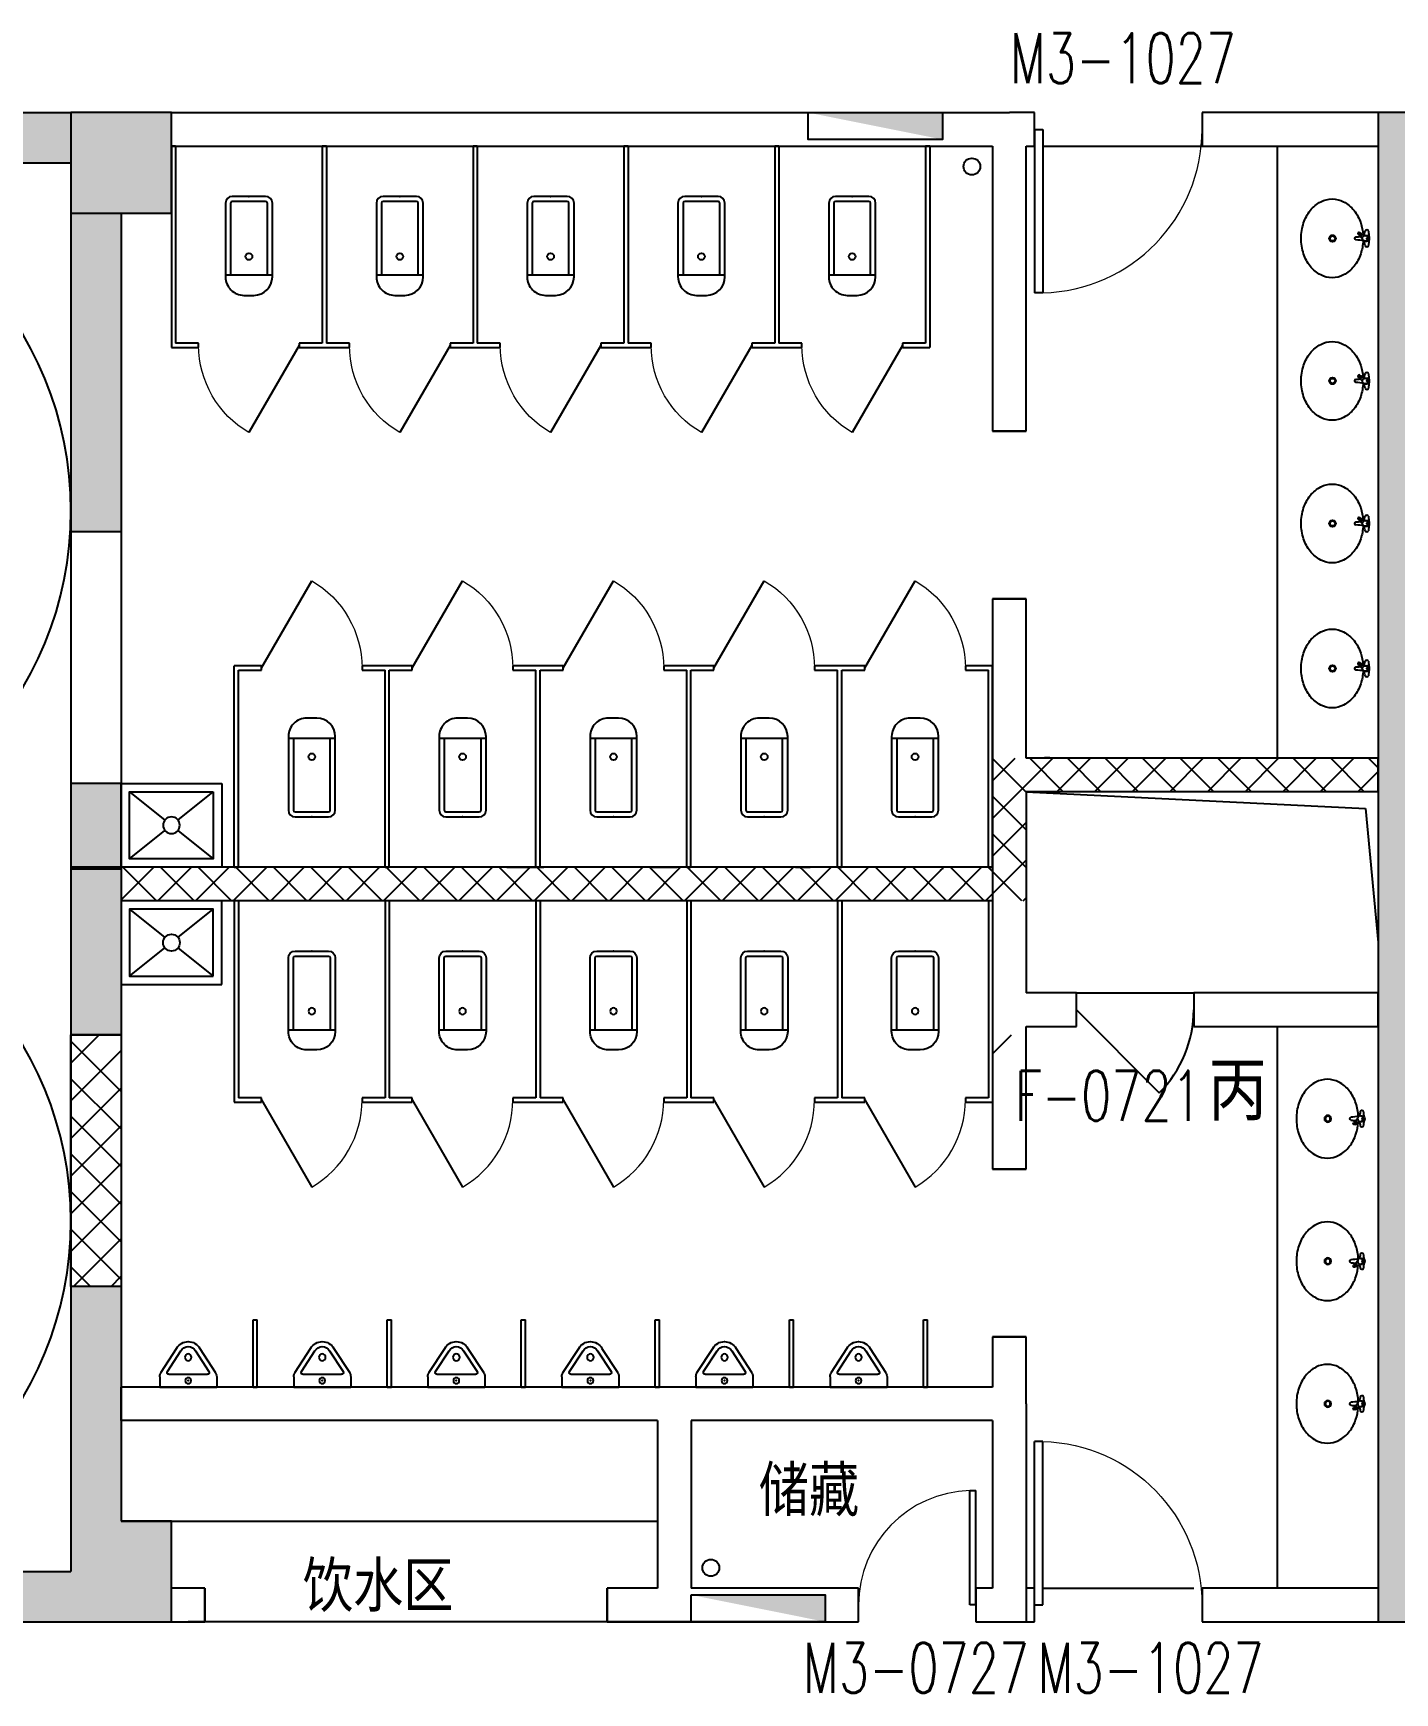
# Model space of a CAD drawing. Extents: x 992195 to 1067992, y 313528 to 416301.
# Drawn here: x 1009631 to 1017756, y 394641 to 404538 of the extents above; entities that cross this region are included whole.
import ezdxf

# ---------------------------------------------------------------- set-up
doc = ezdxf.new("R2010")
doc.units = 0
doc.header["$LTSCALE"] = 1000
doc.header["$MEASUREMENT"] = 0
doc.linetypes.add('DASH', pattern=[0.35, 0.25, -0.1])
for name, color, linetype in [('body', 30, 'Continuous'), ('name', 1, 'Continuous'), ('消防', 222, 'Continuous')]:
    doc.layers.add(name, color=color, linetype=linetype)
doc.layers.get('0').freeze()
doc.styles.add('_TCH_WINDOW', font='txt.shx', dxfattribs={"height": 3.5, "bigfont": 'hztxt.shx'})

# ---------------------------------------------------------------- blocks, each defined once
blk = doc.blocks.new('cde')
at = {"layer": '消防'}
blk.add_hatch(color=256, dxfattribs=at).paths.add_polyline_path([(-873426.7166632321, -271674.3896962288), (-874226.7166632321, -271674.3896962288), (-873426.7166632321, -271834.3896962288)])
blk.add_lwpolyline([(-874226.7166632321, -271674.3896962288), (-873426.7166632321, -271674.3896962288), (-873426.7166632321, -271834.3896962288), (-874226.7166632321, -271834.3896962288)], close=True, dxfattribs=at)
blk = doc.blocks.new('$lvtry$00000221')
for p, q in [((-170, 0, 1.00000000000001e-08), (170, -3.637978807091713e-12, 1.00000000000001e-08)), ((-170, -61.14835470659455, 1.00000000000001e-08), (-170, 0, 1.00000000000001e-08)), ((-161.8924622367413, -88.44343865486735, 1.00000000000001e-08), (-69.28203202271834, -230.5818163137155, 1.00000000000001e-08)), ((-124.1736286101077, -91.45901678963855, 1.00000000000001e-08), (-43.30126991269935, -215.5818163076256, 1.00000000000001e-08)), ((-115.7951361627565, -76, 1.00000000000001e-08), (115.7951365941481, -76, 1.00000000000001e-08)), ((43.301270463322, -215.5818162915166, 1.00000000000001e-08), (124.1736290448607, -91.45901678449081, 1.00000000000001e-08)), ((69.28203258278518, -230.5818162812357, 1.00000000000001e-08), (161.8924622535633, -88.44343926462534, 1.00000000000001e-08)), ((170, -61.14835534217491, 1.00000000000001e-08), (170, -3.637978807091713e-12, 1.00000000000001e-08))]:
    blk.add_line(p, q)
for centre, radius in [((0, -38, 1.00000000000001e-08), 17.66628609890358), ((2.156957634724677e-07, -176.9798452330579, 1e-08), 20)]:
    blk.add_circle(centre, radius)
for centre, radius, start, end in [((-120, -61.14835470659455, 1.00000000000001e-08), 50, 180, 213.0863027744521), ((-115.7951361627565, -86, 1.00000000000001e-08), 10, 90, 213.0863027744521), ((115.7951365941481, -86, 1.00000000000001e-08), 10, 326.9136972608397, 90), ((120, -61.14835534217491, 1.00000000000001e-08), 50, 326.9136972608397, 0), ((2.706583472900093e-07, -190.5818162974756, 1.00000000000001e-08), 80.00000000000118, 210.0000000135458, 330.0000000132417), ((2.706583472900093e-07, -190.5818163002696, 1.00000000000001e-08), 49.99999999860439, 210.0000000102977, 330.00000001059)]:
    blk.add_arc(centre, radius, start, end)
blk.add_point((0, -38, 1.00000000000001e-08))
blk = doc.blocks.new('$lvtry$00000201')
for p, q in [((-139.7834388052433, -40.0000000100008, 1e-08), (-139.7834388052433, -479.6564289897615, 1e-08)), ((-109.7834388052506, -40.0000000100008, 1e-08), (-109.7834388052433, -469.6564289897615, 1e-08)), ((99.78343880524335, -1.000080374069512e-08, 1e-08), (-99.78343880524335, -1.000080374069512e-08, 1e-08)), ((99.78343880524335, -30.0000000100008, 1e-08), (-99.78343880524335, -30.0000000100008, 1e-08)), ((109.7834388052361, -469.6564289897615, 1e-08), (109.7834388052361, -40.0000000100008, 1e-08)), ((139.7834388052361, -479.6564289897615, 1e-08), (139.7834388052433, -40.0000000100008, 1e-08)), ((139.7834388052361, -469.6564289897615, 1e-08), (-139.7834388052433, -469.6564289897615, 1e-08)), ((-29.78343880524335, -589.6564289897615, 1e-08), (29.78343880523607, -589.6564289897615, 1e-08))]:
    blk.add_line(p, q)
blk.add_circle((0, -358.6146012114659, 1e-08), 20)
for centre, radius, start, end in [((-99.78343880524335, -40.0000000100008, 1e-08), 40, 90, 180), ((-99.78343880525063, -40.0000000100008, 1e-08), 10, 90, 180), ((99.78343880523607, -40.0000000100008, 1e-08), 40, 0, 90), ((99.78343880523607, -40.0000000100008, 1e-08), 10, 0, 90), ((-29.78343880524335, -479.6564289897615, 1e-08), 110, 180, 270), ((29.78343880523607, -479.6564289897615, 1e-08), 110, 270, 0)]:
    blk.add_arc(centre, radius, start, end)
blk.add_point((0, 0))
blk = doc.blocks.new('$TCHSYS$APDOOR2D')
blk.add_line((0.5, 0), (9.094947017729283e-16, 0.8660254037844392))
at = {"lineweight": 13}
blk.add_arc((0.5, 0), 1, 120, 180, dxfattribs=at)
blk = doc.blocks.new('$DorLib2D$00000001')
for p, q in [((0.45, 0.9750000000000001), (0.5000000000000002, 0.9750000000000001)), ((0.45, 0), (0.45, 0.9750000000000001)), ((0.5, 0), (0.5, 0.9750000000000001)), ((0.5, 0), (0.45, 0))]:
    blk.add_line(p, q)
at = {"lineweight": 13}
blk.add_arc((0.475, 0), 0.975, 91.4692835813538, 180, dxfattribs=at)
blk = doc.blocks.new('$lvtry$00000194')
for p, q in [((-16.69233925083245, -26.52828659578518, 1e-08), (-16.69233925083245, -16.69233926081506, 1e-08)), ((16.69233925080334, -26.52828659578518, 1e-08), (16.69233925080334, -16.69233926081506, 1e-08))]:
    blk.add_line(p, q)
at = {"elevation": 1e-08}
blk.add_lwpolyline([(13.72152649859345, -39.03689486999792, -0.06737355819839203), (92.26126355512679, -53.38288950382048, -0.08815154047699353), (166.1700935788249, -92.90564140197239, -0.1052687078231532), (218.0973696844812, -155.2963535393974, -0.1216849278553274), (235, -223.7203959214821, -0.121684927855334), (218.0973696844885, -292.1444383035814, -0.1052687078231275), (166.1700935788467, -354.5351504409991, -0.08815154047698223), (92.26126355514862, -394.057902339162, -0.07896630954085203), (7.275957614183426e-12, -408.7203959214967, -0.07896630954085819), (-92.26126355513406, -394.0579023391729, -0.08815154047700312), (-166.1700935788322, -354.535150441021, -0.1052687078231533), (-218.0973696844885, -292.144438303596, -0.1216849278553274), (-235, -223.7203959215112, -0.1216849278553497), (-218.0973696844958, -155.2963535394192, -0.1052687078231637), (-166.170093578854, -92.90564140199422, -0.08815154047699322), (-92.26126355514862, -53.38288950383139, -0.05993496726570368), (-22.52397154361825, -39.57398654198914, -0.05993496726570368)], format="xyb", dxfattribs=at)
for centre, radius in [((-1.455191522836685e-11, -26.52828659578518, 1e-08), 16.69233925081608), ((-7.275957614183426e-12, -221.4316481974711, 1e-08), 20), ((-7.275957614183426e-12, -221.4316481974711, 1e-08), 15)]:
    blk.add_circle(centre, radius)
for centre, radius, start, end in [((-40.18135723996966, -17.32147236583114, 1e-08), 10.06450358181337, 106.6095606707905, 258.1648168314234), ((-64.2878101370734, 250.1618107285321, 1e-08), 258.7112282179222, 274.7069152505645, 282.3731635936319), ((-74.62124779871374, -196.6875086797954, 1e-08), 172.5795059260873, 71.36004855192897, 79.18732016849276), ((-28.90521497542795, -63.30408876373258, 1e-08), 6.774339234079719, 155.3439801166094, 308.3224154564381), ((-170.98009125526, 35.25583087861014, 1e-08), 166.2489730946692, 324.8410728659358, 338.1337180303948), ((-170.98009125526, 35.25583087861014, 1e-08), 169.652629299969, 324.8410728659358, 331.3523341770557), ((-28.90521497542795, -63.30408876373258, 1e-08), 3.370683028779979, 155.3439801166094, 308.3224154564381), ((100.4320496943401, -178.0699382033345, 1e-08), 169.6526292999691, 132.31406139628, 138.8253227074418), ((100.4320496943401, -178.0699382033345, 1e-08), 166.2489730946693, 125.5326775435753, 138.8253227074418), ((-12.26054571814893, -42.12725045696425, 1e-08), 10.59940537502004, 201.8923753688994, 261.7740202046142), ((-1.455191522836685e-11, -16.69233926081506, 1e-08), 16.69233925081608, 0, 180), ((-381.0866100194544, -98.94153783039656, 1e-08), 372.2172360846195, 2.398242787226626, 6.762688832811939), ((-1.455191522836685e-11, -79.69124362275761, 1e-08), 9.902517937004529, 201.7836930227817, 338.2163069772183), ((64.28781013704429, 250.1618107285321, 1e-08), 258.7112282179222, 257.626836406368, 265.2930847494355), ((381.0866100194253, -98.94153783036745, 1e-08), 372.2172360846195, 170.1008309111423, 177.6017572127734), ((74.62124779877195, -196.6875086797954, 1e-08), 172.5795059260873, 100.8126798315072, 110.4190736218762), ((40.18135723994055, -17.32147236583114, 1e-08), 10.06450358181337, 281.8351831685765, 73.39043932920947)]:
    blk.add_arc(centre, radius, start, end)
blk.add_point((-1.455191522836685e-11, -16.69233926081506, 1e-08))
blk = doc.blocks.new('$DorLib2D$00000114')
at = {"color": 0}
blk.add_line((0.4999999999999964, 3.552713678800501e-15), (-0.2071067811864751, 0.7071067811864857), dxfattribs=at)
blk.add_arc((0.5000000000013856, -1.154631945610163e-12), 1.000000000001696, 135, 180, dxfattribs=at)
blk = doc.blocks.new('$lvtry$00000012')
for p, q in [((-250, -50, 1e-08), (-39.04344047215272, -218.7652476222793, 1e-08)), ((39.04344047215272, -218.7652476222793, 1e-08), (250, -50, 1e-08)), ((-250, -450, 1e-08), (-39.04344047215272, -281.2347523777207, 1e-08)), ((39.04344047215272, -281.2347523777244, 1e-08), (250, -450, 1e-08))]:
    blk.add_line(p, q)
at = {"elevation": 1e-08}
for points in [[(300, -500), (300, 0), (-300, 0), (-300, -500)], [(250, -450), (250, -50), (-250, -50), (-250, -450)]]:
    blk.add_lwpolyline(points, close=True, dxfattribs=at)
blk.add_circle((0, -250, 1e-08), 50)

msp = doc.modelspace()

# ---------------------------------------------------------------- hatches: boundary and pattern name
at = {"layer": 'body'}
for points in [[(1002056.151256795, 404064.5067241424), (1002056.151256795, 403764.5067241424), (1009856.151256795, 403764.5067241438), (1009856.151256795, 404064.5067241438)], [(1009856.151256786, 403464.5067241997), (1010456.151256786, 403464.5067241997), (1010456.151256786, 404064.5067241997), (1009856.151256786, 404064.5067241997)], [(1017656.151256763, 404064.5067241426), (1017656.151256763, 403464.5067241426), (1018256.151256763, 403464.5067241424), (1018256.151256763, 404064.5067241424)], [(1010156.151256804, 403464.4989116467), (1009856.151256804, 403464.4989116474), (1009856.151256795, 401564.4989117057), (1010156.151256795, 401564.498911705)], [(1017856.151256763, 403464.5067241425), (1017656.151256763, 403464.5067241426), (1017656.15125676, 395664.5067241451), (1017856.15125676, 395664.506724145)], [(1009856.151256798, 400064.4989117054), (1009856.151256797, 399551.9177170339), (1010156.151256797, 399551.9177170335), (1010156.151256798, 400064.498911705)], [(1009856.151256761, 399564.5067241142), (1009856.151256791, 398564.4989117054), (1010156.151256791, 398564.498911705), (1010156.151256787, 399564.5067241142)], [(1009856.151256786, 395664.5067241997), (1010156.151256786, 395664.5067241997), (1010156.151256791, 397064.498911705), (1009856.151256791, 397064.4989117055)], [(1009856.151256786, 395064.5067241997), (1010456.151256786, 395064.5067241997), (1010456.151256786, 395664.5067241997), (1009856.151256786, 395664.5067241997)], [(1017656.151256765, 395664.506724145), (1017656.151256764, 395064.506724145), (1018256.151256764, 395064.5067241448), (1018256.151256765, 395664.5067241448)], [(1002056.151256795, 395364.5067241417), (1002056.151256795, 395064.5067241417), (1009856.151256795, 395064.5067241429), (1009856.151256795, 395364.5067241429)]]:
    msp.add_hatch(color=256, dxfattribs=at).paths.add_polyline_path(points)

# ---------------------------------------------------------------- linework, layer by layer
for p, q in [((1002056.151256795, 404064.5067241424), (1009856.151256795, 404064.5067241438)), ((1010456.151256786, 404064.5067241997), (1009856.151256786, 404064.5067241997)), ((1009856.151256786, 404064.5067241997), (1009856.151256786, 403464.5067241997)), ((1010456.151256816, 404064.5067241477), (1015456.151256719, 404064.5067241447)), ((1010456.151256786, 403464.5067241997), (1010456.151256786, 404064.5067241997)), ((1015606.15125679, 404064.5067241417), (1015456.151256719, 404064.5067241447)), ((1015606.15125679, 403864.506724129), (1015606.15125679, 404064.5067241417)), ((1017656.151256769, 404064.5067241454), (1016606.151256714, 404064.5067241417)), ((1016606.151256714, 404064.5067241417), (1016606.151256714, 403864.5067241291)), ((1017656.151256763, 404064.5067241426), (1017656.151256763, 403464.5067241426)), ((1018256.151256763, 404064.5067241424), (1017656.151256763, 404064.5067241426)), ((1010456.151256816, 403864.5067241345), (1015356.151256719, 403864.5067241447)), ((1010456.151256786, 403864.5067241656), (1010456.15125678, 402664.0067241359)), ((1010481.151256786, 403864.5067241656), (1010456.151256786, 403864.5067241656)), ((1010481.151256786, 403864.5067241656), (1010481.15125678, 402689.0067241359)), ((1011356.151256778, 403864.5067241652), (1011356.15125678, 402689.0067241368)), ((1011381.151256778, 403864.5067241652), (1011356.151256778, 403864.5067241652)), ((1011381.151256778, 403864.5067241652), (1011381.15125678, 402689.0067242047)), ((1012256.151256769, 403864.5067241658), (1012256.15125678, 402689.0067242056)), ((1012281.151256769, 403864.5067241658), (1012256.151256769, 403864.5067241658)), ((1012281.151256769, 403864.5067241658), (1012281.15125678, 402689.0067241378)), ((1013156.151256761, 403864.5067241493), (1013156.15125678, 402689.0067241387)), ((1013181.151256761, 403864.5067241493), (1013156.151256761, 403864.5067241493)), ((1013181.151256761, 403864.5067241493), (1013181.15125678, 402689.0067242065)), ((1014056.151256752, 403864.5067241493), (1014056.15125678, 402689.0067242074)), ((1014081.151256752, 403864.5067241493), (1014056.151256752, 403864.5067241493)), ((1014081.151256752, 403864.5067241493), (1014081.151256728, 402689.0067241397)), ((1014956.151256744, 403864.5067241493), (1014956.151256728, 402689.0067241406)), ((1014981.151256744, 403864.5067241493), (1014956.151256744, 403864.5067241493)), ((1014981.151256744, 403864.5067241493), (1014981.151256728, 402664.0067242084)), ((1015356.151256719, 403864.5067241447), (1015356.151256733, 402164.5067241637)), ((1015556.151256736, 402164.5067241651), (1015556.151256718, 403864.5067241446)), ((1015556.151256718, 403864.5067241446), (1015606.15125679, 403864.506724129)), ((1015656.151256746, 403864.5067241447), (1016781.151256746, 403864.5067241447)), ((1016606.151256714, 403864.5067241291), (1017656.151256769, 403864.5067241369)), ((1002056.151256795, 403764.5067241424), (1009856.151256795, 403764.5067241438)), ((1003856.151256803, 403764.5067241396), (1009856.151256795, 403764.5067241382)), ((1003856.151256795, 403764.5067242011), (1009856.151256786, 403764.5067241997)), ((1009856.151256795, 403764.5067241382), (1009856.151256777, 395364.5067241386)), ((1009856.151256786, 403764.5067241997), (1009856.151256768, 395364.5067242002)), ((1009856.151256786, 403464.5067241997), (1010456.151256786, 403464.5067241997)), ((1009856.151256804, 403464.4989116474), (1009856.151256795, 401564.4989117057)), ((1010156.151256804, 403464.4989116467), (1010156.151256795, 401564.498911705)), ((1017656.151256761, 403464.5067241535), (1017656.15125676, 395664.5067241451)), ((1010456.15125678, 402664.0067241359), (1010618.651256714, 402664.0067241467)), ((1010618.651256714, 402689.0067241505), (1010481.15125678, 402689.0067241359)), ((1010618.651256714, 402664.0067241467), (1010618.651256714, 402689.0067241505)), ((1011356.15125678, 402689.0067241368), (1011218.651257324, 402689.0067241511)), ((1011218.651257324, 402689.0067241511), (1011218.651257324, 402664.0067241669)), ((1011218.651257324, 402664.0067241669), (1011368.651256786, 402664.0067241666)), ((1011368.651256778, 402664.0067241652), (1011518.651256714, 402664.0067241371)), ((1011518.651256714, 402689.0067242212), (1011381.15125678, 402689.0067242047)), ((1011518.651256714, 402664.0067241371), (1011518.651256714, 402689.0067242212)), ((1012256.15125678, 402689.0067242056), (1012118.651256714, 402689.0067242218)), ((1012118.651256714, 402689.0067242218), (1012118.651256714, 402664.0067241376)), ((1012118.651256714, 402664.0067241376), (1012268.651256778, 402664.0067241661)), ((1012268.651256769, 402664.0067241658), (1012418.651257324, 402664.006724138)), ((1012418.651257324, 402689.006724085), (1012281.15125678, 402689.0067241378)), ((1012418.651257324, 402664.006724138), (1012418.651257324, 402689.006724085)), ((1013156.15125678, 402689.0067241387), (1013018.651256714, 402689.0067240856)), ((1013018.651256714, 402689.0067240856), (1013018.651256714, 402664.0067241386)), ((1013018.651256714, 402664.0067241386), (1013168.651256769, 402664.0067241667)), ((1013168.651256761, 402664.0067241658), (1013318.651256714, 402664.0067241389)), ((1013318.651256714, 402689.0067242231), (1013181.15125678, 402689.0067242065)), ((1013318.651256714, 402664.0067241389), (1013318.651256714, 402689.0067242231)), ((1014056.15125678, 402689.0067242074), (1013918.651256714, 402689.0067242237)), ((1013918.651256714, 402689.0067242237), (1013918.651256714, 402664.0067241395)), ((1013918.651256714, 402664.0067241395), (1014068.651256761, 402664.0067241667)), ((1014068.651256752, 402664.0067241658), (1014218.651256714, 402664.0067241499)), ((1014218.651256714, 402689.0067241543), (1014081.151256728, 402689.0067241397)), ((1014218.651256714, 402664.0067241499), (1014218.651256714, 402689.0067241543)), ((1014956.151256728, 402689.0067241406), (1014818.651256714, 402689.0067241549)), ((1014818.651256714, 402689.0067241549), (1014818.651256714, 402664.006724178)), ((1014818.651256714, 402664.006724178), (1014981.151256728, 402664.0067242084)), ((1015356.151256733, 402164.5067241637), (1015556.151256736, 402164.5067241651)), ((1009856.151256819, 401564.4989117053), (1009856.151256805, 397064.4989117053)), ((1009856.15125681, 401564.4989117669), (1009856.151256796, 397064.4989117669)), ((1010156.151256795, 401564.498911705), (1009856.151256795, 401564.4989117057)), ((1010156.151256805, 401564.498911705), (1010156.151256791, 397064.498911705)), ((1015556.151256743, 401164.5067240888), (1015356.15125674, 401164.5067240874)), ((1015356.15125674, 401164.5067240874), (1015356.151256746, 400114.5067241275)), ((1015556.151256743, 400214.5067241334), (1015556.151256743, 401164.5067240888)), ((1010831.151256786, 399564.5067241234), (1010831.15125678, 400765.0067240685)), ((1010993.651256714, 400765.0067240702), (1010831.15125678, 400765.0067240685)), ((1010993.651256714, 400740.0067240811), (1010993.651256714, 400765.0067240702)), ((1011743.651256778, 400765.006724107), (1011593.651256714, 400765.0067240956)), ((1011593.651256714, 400765.0067240956), (1011593.651256714, 400740.0067240818)), ((1011893.651256714, 400765.0067241373), (1011743.651256769, 400765.006724107)), ((1011893.651256714, 400740.0067241567), (1011893.651256714, 400765.0067241373)), ((1012643.651256769, 400765.0067241079), (1012493.651256714, 400765.006724138)), ((1012493.651256714, 400765.006724138), (1012493.651256714, 400740.0067241573)), ((1012793.651257324, 400765.0067240705), (1012643.651256761, 400765.006724107)), ((1012793.651257324, 400740.0067241528), (1012793.651257324, 400765.0067240705)), ((1013543.651256761, 400765.0067241079), (1013393.651256714, 400765.0067240712)), ((1013393.651256714, 400765.0067240712), (1013393.651256714, 400740.0067241535)), ((1013693.651256714, 400765.0067240714), (1013543.651256753, 400765.006724107)), ((1013693.651256714, 400740.0067241537), (1013693.651256714, 400765.0067240714)), ((1014443.651256753, 400765.0067241079), (1014293.651256714, 400765.0067240721)), ((1014293.651256714, 400765.0067240721), (1014293.651256714, 400740.0067241544)), ((1014593.651256714, 400765.0067241312), (1014443.651256744, 400765.006724107)), ((1014593.651256714, 400740.0067241569), (1014593.651256714, 400765.0067241312)), ((1015356.15125678, 400765.0067240731), (1015193.651256714, 400765.006724109)), ((1015193.651256714, 400765.006724109), (1015193.651256714, 400740.0067241575)), ((1015356.151256744, 399564.5067241079), (1015356.15125678, 400765.0067240731)), ((1010856.151256786, 399564.5067241234), (1010856.15125678, 400740.0067240685)), ((1010856.15125678, 400740.0067240685), (1010993.651256714, 400740.0067240811)), ((1011593.651256714, 400740.0067240818), (1011731.15125678, 400740.0067240694)), ((1011731.151256778, 399564.5067241243), (1011731.15125678, 400740.0067240694)), ((1011756.151256778, 399564.5067241243), (1011756.15125678, 400740.0067241373)), ((1011756.15125678, 400740.0067241373), (1011893.651256714, 400740.0067241567)), ((1012493.651256714, 400740.0067241573), (1012631.15125678, 400740.0067241381)), ((1012631.151256769, 399564.5067241243), (1012631.15125678, 400740.0067241381)), ((1012656.151256769, 399564.5067241243), (1012656.15125678, 400740.0067241382)), ((1012656.15125678, 400740.0067241382), (1012793.651257324, 400740.0067241528)), ((1013393.651256714, 400740.0067241535), (1013531.15125678, 400740.0067241391)), ((1013531.151256761, 399564.5067241243), (1013531.15125678, 400740.0067241391)), ((1013556.151256761, 399564.5067241243), (1013556.151256728, 400740.0067241391)), ((1013556.151256728, 400740.0067241391), (1013693.651256714, 400740.0067241537)), ((1014293.651256714, 400740.0067241544), (1014431.151256728, 400740.00672414)), ((1014431.151256753, 399564.5067241243), (1014431.151256728, 400740.00672414)), ((1014456.151256753, 399564.5067241243), (1014456.151256728, 400740.00672414)), ((1014456.151256728, 400740.00672414), (1014593.651256714, 400740.0067241569)), ((1015193.651256714, 400740.0067241575), (1015331.151256728, 400740.0067241409)), ((1015331.151256744, 399564.5067241079), (1015331.151256728, 400740.0067241409)), ((1015356.151256746, 400079.4920632306), (1015491.165917627, 400214.5067241119)), ((1015356.151256745, 399854.9856602029), (1015715.672320655, 400214.5067241136)), ((1015556.151256746, 400011.9548751389), (1015356.151256746, 400211.9548751392)), ((1017656.151256718, 400214.5067241275), (1015556.151256743, 400214.5067241334)), ((1015778.105810785, 400014.5067241277), (1015578.1058108, 400214.5067241126)), ((1015740.178723696, 400014.5067241277), (1015940.178723684, 400214.5067241151)), ((1016002.612213811, 400014.5067241276), (1015802.612213825, 400214.5067241141)), ((1015964.685126723, 400014.5067241276), (1016164.685126712, 400214.5067241166)), ((1016227.118616838, 400014.5067241276), (1016027.11861685, 400214.5067241157)), ((1016189.19152975, 400014.5067241276), (1016389.19152974, 400214.5067241183)), ((1016451.625019865, 400014.5067241276), (1016251.625019875, 400214.5067241173)), ((1016413.697932776, 400014.5067241276), (1016613.697932769, 400214.5067241199)), ((1016676.131422892, 400014.5067241275), (1016476.1314229, 400214.5067241188)), ((1016638.204335803, 400014.5067241276), (1016838.204335797, 400214.5067241216)), ((1016900.637825918, 400014.5067241275), (1016700.637825925, 400214.5067241205)), ((1016862.71073883, 400014.5067241275), (1017062.710738825, 400214.5067241231)), ((1017125.144228945, 400014.5067241275), (1016925.14422895, 400214.5067241221)), ((1017087.217141856, 400014.5067241275), (1017287.217141854, 400214.5067241248)), ((1017349.650631972, 400014.5067241276), (1017149.650631976, 400214.5067241238)), ((1017311.723544883, 400014.5067241273), (1017511.723544882, 400214.5067241263)), ((1017574.157034999, 400014.5067241275), (1017374.157035001, 400214.5067241254)), ((1017656.151256731, 400157.0189054215), (1017598.663438026, 400214.5067241269)), ((1017656.151256718, 400014.5067241275), (1017656.151256718, 400214.5067241275)), ((1009856.151256798, 400064.4989117054), (1009856.151256797, 399551.9177170339)), ((1010156.151256798, 400064.498911705), (1009856.151256798, 400064.4989117054)), ((1010156.151256798, 400064.498911705), (1010156.151256797, 399551.9177170335)), ((1015356.151256746, 400114.5067241281), (1015356.151256727, 399564.5067241133)), ((1017536.22994791, 400014.5067241275), (1017656.151256736, 400134.4280329541)), ((1015556.151256746, 399787.4484721124), (1015356.151256745, 399987.4484721135)), ((1015556.151256746, 400014.5067241278), (1017582.323524681, 399913.6404127741)), ((1015556.151256726, 400014.5067241308), (1015556.151256746, 399464.5067241223)), ((1017656.151256718, 400014.5067241275), (1015556.151256726, 400014.5067241308)), ((1017582.323524681, 399913.6404127741), (1017656.151256764, 399114.5067241249)), ((1015356.151256744, 399630.4792571751), (1015556.151256746, 399830.4792571778)), ((1015556.151256746, 399562.9420690859), (1015356.151256744, 399762.9420690879)), ((1009856.151256761, 399564.5067241142), (1009856.151256791, 398564.4989117054)), ((1010156.151256787, 399564.5067241142), (1009856.151256761, 399564.5067241142)), ((1010156.151256791, 399369.6201238106), (1010351.037857089, 399564.5067241084)), ((1010156.151256787, 399564.5067241142), (1010156.151256791, 398564.498911705)), ((1015356.151256727, 399564.5067241133), (1010156.151256787, 399564.5067241142)), ((1010366.432929068, 399364.5067241227), (1010166.432929083, 399564.5067241078)), ((1010375.54426013, 399364.5067241227), (1010575.544260116, 399564.5067241089)), ((1010590.939332095, 399364.5067241222), (1010390.939332109, 399564.5067241085)), ((1010600.050663156, 399364.5067241222), (1010800.050663144, 399564.5067241096)), ((1010815.445735122, 399364.5067241216), (1010615.445735135, 399564.5067241091)), ((1010824.557066182, 399364.5067241216), (1011024.557066171, 399564.5067241102)), ((1010831.151256786, 399564.5067241234), (1010856.151256786, 399564.5067241234)), ((1011039.95213815, 399364.5067241213), (1010839.952138161, 399564.5067241098)), ((1011049.063469209, 399364.5067241212), (1011249.063469198, 399564.5067241109)), ((1011264.458541177, 399364.5067241207), (1011064.458541187, 399564.5067241103)), ((1011273.569872235, 399364.5067241207), (1011473.569872226, 399564.5067241115)), ((1011488.964944204, 399364.5067241201), (1011288.964944213, 399564.5067241109)), ((1011498.076275261, 399364.5067241201), (1011698.076275253, 399564.5067241121)), ((1011713.471347231, 399364.5067241195), (1011513.471347239, 399564.5067241115)), ((1011722.582678287, 399364.5067241195), (1011922.58267828, 399564.5067241127)), ((1011731.151256778, 399564.5067241243), (1011756.151256778, 399564.5067241243)), ((1011937.977750259, 399364.5067241192), (1011737.977750265, 399564.5067241122)), ((1011947.089081314, 399364.5067241191), (1012147.089081308, 399564.5067241134)), ((1012162.484153286, 399364.5067241187), (1011962.484153291, 399564.506724113)), ((1012171.59548434, 399364.5067241186), (1012371.595484335, 399564.5067241141)), ((1012386.990556313, 399364.5067241181), (1012186.990556318, 399564.5067241135)), ((1012396.101887366, 399364.5067241181), (1012596.101887362, 399564.5067241146)), ((1012611.49695934, 399364.5067241176), (1012411.496959344, 399564.5067241141)), ((1012620.608290392, 399364.5067241176), (1012820.60829039, 399564.5067241152)), ((1012631.151256769, 399564.5067241243), (1012656.151256769, 399564.5067241243)), ((1012836.003362367, 399364.506724117), (1012636.00336237, 399564.5067241148)), ((1012845.114693418, 399364.506724117), (1013045.114693417, 399564.5067241159)), ((1013060.509765395, 399364.5067241165), (1012860.509765396, 399564.5067241153)), ((1013069.621096445, 399364.5067241165), (1013269.621096445, 399564.5067241164)), ((1013285.016168422, 399364.5067241162), (1013085.016168422, 399564.5067241162)), ((1013294.127499471, 399364.506724116), (1013494.127499472, 399564.5067241171)), ((1013509.522571449, 399364.5067241156), (1013309.522571448, 399564.5067241167)), ((1013518.633902497, 399364.5067241156), (1013718.633902499, 399564.5067241178)), ((1013531.151256761, 399564.5067241243), (1013556.151256761, 399564.5067241243)), ((1013734.028974477, 399364.506724115), (1013534.028974474, 399564.5067241172)), ((1013743.140305523, 399364.5067241151), (1013943.140305527, 399564.5067241185)), ((1013958.535377504, 399364.5067241144), (1013758.5353775, 399564.5067241179)), ((1013967.646708549, 399364.5067241145), (1014167.646708554, 399564.5067241191)), ((1014183.041780531, 399364.5067241141), (1013983.041780526, 399564.5067241186)), ((1014192.153111576, 399364.5067241139), (1014392.153111581, 399564.5067241195)), ((1014407.548183558, 399364.5067241135), (1014207.548183552, 399564.5067241192)), ((1014416.659514602, 399364.5067241135), (1014616.659514609, 399564.5067241202)), ((1014431.151256753, 399564.5067241243), (1014456.151256753, 399564.5067241243)), ((1014632.054586585, 399364.506724113), (1014432.054586579, 399564.5067241199)), ((1014641.165917628, 399364.506724113), (1014841.165917636, 399564.5067241209)), ((1014856.560989613, 399364.5067241124), (1014656.560989605, 399564.5067241205)), ((1014865.672320654, 399364.5067241126), (1015065.672320663, 399564.5067241215)), ((1015081.06739264, 399364.506724112), (1014881.067392631, 399564.506724121)), ((1015090.17872368, 399364.506724112), (1015290.178723691, 399564.5067241221)), ((1015305.573795667, 399364.5067241115), (1015105.573795657, 399564.5067241217)), ((1015314.685126707, 399364.5067241114), (1015556.151256746, 399605.9728541509)), ((1015530.080198694, 399364.5067241109), (1015330.080198683, 399564.5067241223)), ((1015331.151256744, 399564.5067241079), (1015356.151256744, 399564.5067241079)), ((1015356.151256746, 399564.5067241224), (1015356.151256748, 399364.4760955933)), ((1010156.151256797, 399551.9177170335), (1009856.151256797, 399551.9177170339)), ((1015556.151256746, 399464.5067241223), (1015556.151256759, 398814.5067241233)), ((1015356.151256759, 399364.5067241231), (1010156.151256787, 399364.506724124)), ((1010831.151256786, 399364.4760955924), (1010831.151256831, 398163.9760955523)), ((1010856.151256786, 399364.4760955924), (1010831.151256786, 399364.4760955924)), ((1010856.151256786, 399364.4760955924), (1010856.15125678, 398188.9760956201)), ((1011731.151256778, 399364.4760955914), (1011731.15125678, 398188.9760956192)), ((1011756.151256778, 399364.4760955914), (1011731.151256778, 399364.4760955914)), ((1011756.151256778, 399364.4760955914), (1011756.15125678, 398188.9760955513)), ((1012631.151256769, 399364.4760955914), (1012631.15125678, 398188.9760955505)), ((1012656.151256769, 399364.4760955914), (1012631.151256769, 399364.4760955914)), ((1012656.151256769, 399364.4760955914), (1012656.151256728, 398188.9760956182)), ((1013531.151256761, 399364.4760955914), (1013531.15125678, 398188.9760956173)), ((1013556.151256761, 399364.4760955914), (1013531.151256761, 399364.4760955914)), ((1013556.151256761, 399364.4760955914), (1013556.15125678, 398188.9760956173)), ((1014431.151256753, 399364.4760955914), (1014431.151256728, 398188.9760956164)), ((1014456.151256753, 399364.4760955914), (1014431.151256753, 399364.4760955914)), ((1014456.151256753, 399364.4760955914), (1014456.151256728, 398188.9760956164)), ((1015331.151256744, 399364.4760956079), (1015331.15125678, 398188.9760956155)), ((1015356.151256744, 399364.4760956079), (1015331.151256744, 399364.4760956079)), ((1015356.151256759, 399364.5067241231), (1015356.151256746, 398714.5067241255)), ((1015356.151256744, 399364.4760956079), (1015356.151256728, 398163.9760956154)), ((1015539.191529733, 399364.5067241109), (1015556.151256746, 399381.4664511242)), ((1015856.151256754, 398814.5067241175), (1015556.151256759, 398814.5067241233)), ((1015856.151256697, 398814.5067211248), (1016556.151256697, 398814.5067211245)), ((1015856.151256753, 398614.5067241256), (1015856.151256754, 398814.5067241175)), ((1017656.151256718, 398814.5067241249), (1016556.151256754, 398814.506724118)), ((1016556.151256754, 398814.506724118), (1016556.151256753, 398614.506724127)), ((1017656.151256718, 398614.5067241249), (1017656.151256718, 398814.5067241249)), ((1015356.151256746, 398714.5067241255), (1015356.151256747, 397764.5067241669)), ((1015556.151256754, 398614.5067241208), (1015856.151256753, 398614.5067241256)), ((1015556.151256757, 397764.5067241669), (1015556.151256754, 398614.5067241208)), ((1016556.151256753, 398614.506724127), (1017656.151256718, 398614.5067241249)), ((1009856.151256779, 398396.1009147177), (1010024.556107804, 398564.5057657436)), ((1010156.151256791, 398564.498911705), (1009856.151256791, 398564.4989117054)), ((1010156.151256791, 398227.7499782394), (1009856.151256776, 398527.7499782544)), ((1015356.151256752, 398452.2563812663), (1015468.399633566, 398564.5047580809)), ((1009856.151256783, 398171.5945116954), (1010156.151256791, 398471.5945117032)), ((1010156.151256791, 398003.2435752127), (1009856.15125678, 398303.2435752233)), ((1009856.151256787, 397947.0881086732), (1010156.151256791, 398247.0881086767)), ((1010993.651257324, 398188.9760956709), (1010856.15125678, 398188.9760956201)), ((1010993.651257324, 398163.9760955734), (1010993.651257324, 398188.9760956709)), ((1011731.15125678, 398188.9760956192), (1011593.651256714, 398188.9760956703)), ((1011593.651256714, 398188.9760956703), (1011593.651256714, 398163.9760956106)), ((1011893.651256714, 398188.9760956002), (1011756.15125678, 398188.9760955513)), ((1011893.651256714, 398163.976095619), (1011893.651256714, 398188.9760956002)), ((1012631.15125678, 398188.9760955505), (1012493.651256714, 398188.9760955996)), ((1012493.651256714, 398188.9760955996), (1012493.651256714, 398163.9760956183)), ((1012793.651257324, 398188.9760956232), (1012656.151256728, 398188.9760956182)), ((1012793.651257324, 398163.9760955503), (1012793.651257324, 398188.9760956232)), ((1013531.15125678, 398188.9760956173), (1013393.651256714, 398188.9760956225)), ((1013393.651256714, 398188.9760956225), (1013393.651256714, 398163.9760955496)), ((1013693.651256714, 398188.9760955769), (1013556.15125678, 398188.9760956173)), ((1013693.651256714, 398163.9760956172), (1013693.651256714, 398188.9760955769)), ((1014431.151256728, 398188.9760956164), (1014293.651256714, 398188.9760955764)), ((1014293.651256714, 398188.9760955764), (1014293.651256714, 398163.9760956165)), ((1014593.651256714, 398188.9760956212), (1014456.151256728, 398188.9760956164)), ((1014593.651256714, 398163.9760955632), (1014593.651256714, 398188.9760956212)), ((1015331.15125678, 398188.9760956155), (1015193.651256714, 398188.9760956205)), ((1015193.651256714, 398188.9760956205), (1015193.651256714, 398163.9760955676)), ((1010156.151256791, 397778.7371721857), (1009856.151256785, 398078.737172192)), ((1010831.151256831, 398163.9760955523), (1010993.651257324, 398163.9760955734)), ((1011593.651256714, 398163.9760956106), (1011743.651256778, 398163.9760956088)), ((1011743.651256769, 398163.9760956088), (1011893.651256714, 398163.976095619)), ((1012493.651256714, 398163.9760956183), (1012643.651256769, 398163.9760956079)), ((1012643.651256761, 398163.9760956088), (1012793.651257324, 398163.9760955503)), ((1013393.651256714, 398163.9760955496), (1013543.651256761, 398163.9760956079)), ((1013543.651256753, 398163.9760956088), (1013693.651256714, 398163.9760956172)), ((1014293.651256714, 398163.9760956165), (1014443.651256753, 398163.9760956079)), ((1014443.651256744, 398163.9760956088), (1014593.651256714, 398163.9760955632)), ((1015193.651256714, 398163.9760955676), (1015356.151256728, 398163.9760956154)), ((1009856.151256792, 397722.581705651), (1010156.151256791, 398022.58170565)), ((1010156.151256791, 397554.230769159), (1009856.151256789, 397854.2307691608)), ((1009856.151256796, 397498.0753026287), (1010156.151256791, 397798.0753026233)), ((1015356.151256747, 397764.5067241669), (1015556.151256757, 397764.5067241669)), ((1010156.151256791, 397329.7243661321), (1009856.151256794, 397629.7243661295)), ((1009856.151256801, 397273.5688996065), (1010156.151256791, 397573.5688995967)), ((1010156.151256791, 397105.2179631053), (1009856.151256798, 397405.2179630983)), ((1009871.602492444, 397064.5137322228), (1010156.151256791, 397349.0624965701)), ((1009972.354332234, 397064.5084846357), (1009856.151256803, 397180.7115600671)), ((1010096.097202825, 397064.5020395772), (1010156.151256791, 397124.5560935434)), ((1009856.151256791, 397064.4989117055), (1009856.151256786, 395664.4989116482)), ((1010156.151256791, 397064.498911705), (1009856.151256791, 397064.4989117055)), ((1010156.151256791, 397064.498911705), (1010156.151256786, 395664.4989116477)), ((1010943.651256716, 396464.5067241475), (1010943.651256716, 396864.5067241475)), ((1010943.651256716, 396864.5067241475), (1010968.651256716, 396864.5067241475)), ((1010968.651256716, 396464.5067241475), (1010968.651256716, 396864.5067241475)), ((1011743.651256716, 396464.5067241475), (1011743.651256716, 396864.5067241475)), ((1011743.651256716, 396864.5067241475), (1011768.651256716, 396864.5067241475)), ((1011768.651256716, 396464.5067241475), (1011768.651256716, 396864.5067241475)), ((1012543.651256716, 396464.5067241475), (1012543.651256716, 396864.5067241475)), ((1012543.651256716, 396864.5067241475), (1012568.651256716, 396864.5067241475)), ((1012568.651256716, 396464.5067241475), (1012568.651256716, 396864.5067241475)), ((1013343.651256716, 396464.5067241475), (1013343.651256716, 396864.5067241475)), ((1013343.651256716, 396864.5067241475), (1013368.651256716, 396864.5067241475)), ((1013368.651256716, 396464.5067241475), (1013368.651256716, 396864.5067241475)), ((1014143.651256716, 396464.5067241475), (1014143.651256716, 396864.5067241475)), ((1014143.651256716, 396864.5067241475), (1014168.651256716, 396864.5067241475)), ((1014168.651256716, 396464.5067241475), (1014168.651256716, 396864.5067241475)), ((1014943.651256716, 396464.5067241475), (1014943.651256716, 396864.5067241475)), ((1014943.651256716, 396864.5067241475), (1014968.651256716, 396864.5067241475)), ((1014968.651256716, 396464.5067241475), (1014968.651256716, 396864.5067241475)), ((1015556.151256753, 396764.5067241669), (1015356.151256749, 396764.5067241669)), ((1015356.151256749, 396764.5067241669), (1015356.151256752, 396464.5067241596)), ((1015556.151256746, 396364.5067241471), (1015556.151256753, 396764.5067241669)), ((1013456.651256717, 396464.5067241477), (1010156.151256778, 396464.5067241484)), ((1010156.151256778, 396264.5067241484), (1010156.151256778, 396464.5067241484)), ((1010943.651256716, 396464.5067241475), (1010968.651256716, 396464.5067241475)), ((1011743.651256716, 396464.5067241475), (1011768.651256716, 396464.5067241475)), ((1012543.651256716, 396464.5067241475), (1012568.651256716, 396464.5067241475)), ((1013343.651256716, 396464.5067241475), (1013368.651256716, 396464.5067241475)), ((1015356.151256752, 396464.5067241596), (1013456.651256717, 396464.5067241477)), ((1014143.651256716, 396464.5067241475), (1014168.651256716, 396464.5067241475)), ((1014943.651256716, 396464.5067241475), (1014968.651256716, 396464.5067241475)), ((1015556.151256746, 396364.5067241471), (1015556.151256791, 395064.5067241517)), ((1013356.651256689, 396264.5067241579), (1010156.151256778, 396264.5067241484)), ((1013356.651256689, 396264.5067241579), (1013356.651256689, 395264.506724152)), ((1013556.65125674, 396264.506724163), (1013556.65125674, 395264.5067241493)), ((1015356.15125674, 396264.5067241626), (1013556.65125674, 396264.506724163)), ((1015356.15125674, 396264.5067241626), (1015356.15125674, 395264.5067241488)), ((1009856.151256786, 395664.5067241997), (1009856.151256816, 395364.5067241429)), ((1010456.151256786, 395664.5067241997), (1010156.151256773, 395664.5067242432)), ((1010156.151256786, 395664.4989116477), (1013356.651256716, 395664.4989116471)), ((1010456.151256786, 395064.5067241997), (1010456.151256786, 395664.5067241997)), ((1017656.151256765, 395664.506724145), (1017656.151256764, 395064.506724145)), ((1002056.151256795, 395364.5067241417), (1009856.151256795, 395364.5067241429)), ((1003856.151256803, 395364.5067241387), (1009856.151256777, 395364.5067241386)), ((1003856.151256795, 395364.5067242003), (1009856.151256768, 395364.5067242002)), ((1010656.401256753, 395264.506724142), (1010456.151256795, 395264.5067241488)), ((1010656.401256752, 395064.5067241475), (1010656.401256753, 395264.506724142)), ((1013356.651256689, 395264.506724152), (1013056.401256753, 395264.5067241447)), ((1013056.401256753, 395264.5067241447), (1013056.401256753, 395064.5067241469)), ((1014556.151256753, 395264.5067241542), (1013556.65125674, 395264.5067241493)), ((1014556.151256752, 395064.5067241553), (1014556.151256753, 395264.5067241542)), ((1015356.15125674, 395264.5067241488), (1015256.151256753, 395264.5067241539)), ((1015256.151256753, 395264.5067241539), (1015256.151256753, 395064.5067241567)), ((1015606.151256676, 395264.5067241496), (1015556.151256746, 395264.5067241474)), ((1015556.151256746, 395264.5067241474), (1015556.151256746, 395064.5067241474)), ((1015606.151256676, 395064.506724151), (1015606.151256676, 395264.5067241496)), ((1015656.151256746, 395264.5067241474), (1016556.151256746, 395264.5067241471)), ((1017656.151256766, 395264.5067241422), (1016606.151256753, 395264.5067241493)), ((1016606.151256753, 395264.5067241493), (1016606.151256753, 395064.5067241507)), ((1002056.151256795, 395064.5067241417), (1009856.151256795, 395064.5067241429)), ((1009856.151256786, 395064.5067241997), (1010456.151256786, 395064.5067241997)), ((1010456.151256795, 395064.5067241488), (1010656.401256752, 395064.5067241475)), ((1013556.401256756, 395064.5067241478), (1010556.401256756, 395064.5067241484)), ((1013056.401256753, 395064.5067241469), (1013456.651256716, 395064.5067241479)), ((1013456.651256716, 395064.5067241479), (1014556.151256752, 395064.5067241553)), ((1015256.151256753, 395064.5067241567), (1015556.151256791, 395064.5067241517)), ((1015556.151256746, 395064.5067241474), (1015606.151256676, 395064.506724151)), ((1016606.151256753, 395064.5067241507), (1017656.151256765, 395064.5067241333)), ((1017656.151256764, 395064.506724145), (1018256.151256764, 395064.5067241448))]:
    msp.add_line(p, q, dxfattribs=at)
at = {"layer": 'body', "linetype": 'DASH'}
for p, q in [((1015556.151256732, 402164.5067241275), (1015356.151256732, 402164.5067241261)), ((1015356.151256739, 401164.5067241261), (1015556.151256739, 401164.5067241275)), ((1015556.151256746, 397764.5067241476), (1015356.151256746, 397764.5067241476)), ((1015356.151256746, 396764.5067241476), (1015556.151256746, 396764.5067241476)), ((1010656.401256755, 395264.5067241487), (1010656.401256755, 395064.5067241487)), ((1013056.401256755, 395064.506724148), (1013056.401256755, 395264.506724148))]:
    msp.add_line(p, q, dxfattribs=at)
at = {"layer": 'body'}
for points in [[(1017656.151256712, 403864.5067241502), (1017656.151256766, 400214.5067241597), (1017056.15125676, 400214.5067241665), (1017056.151256732, 403864.5067241455)], [(1017656.151256713, 398614.5067241249), (1017656.151256764, 395264.5067241464), (1017056.151256764, 395264.5067241467), (1017056.151256736, 398614.5067241251)], [(1009856.151256775, 398564.5145369893), (1010156.151256791, 398564.498911705), (1010156.151256791, 397064.498911705), (1009856.151256805, 397064.5145369893)]]:
    msp.add_lwpolyline(points, close=True, dxfattribs=at)
at = {"layer": 'body', "const_width": 1}
msp.add_lwpolyline([(1010156.151256791, 399364.5067241231), (1015556.151256746, 399364.5067241109), (1015556.151256746, 400014.5067241277), (1017656.151256764, 400014.5067241273), (1017656.151256718, 400214.5067241273), (1015356.151256746, 400214.5067241109), (1015356.151256743, 399564.5067241223), (1010156.151256791, 399564.5067241078)], close=True, dxfattribs=at)
at = {"layer": 'body'}
for centre, radius, start, end in [((1007780.533972852, 401688.8894401845), 2075.760493476266, 272.0876734370337, 87.91232656296633), ((1007794.107804341, 397453.2120494822), 2062.228194382667, 271.7240402755176, 88.27595972448238)]:
    msp.add_arc(centre, radius, start, end, dxfattribs=at)
at = {"layer": '消防', "linetype": 'Continuous'}
for centre in [(1015232.812791822, 403742.7035126737), (1013674.982209426, 395386.3099308908)]:
    msp.add_circle(centre, 50, dxfattribs=at)

# ---------------------------------------------------------------- block references
at = {"layer": 'body'}
ref = msp.add_blockref('$DorLib2D$00000001', (1016106.151256746, 403964.5067241447), dxfattribs=dict(at, xscale=-1000, yscale=-1000, zscale=-1000, rotation=4.940819712028292e-12))
ref.add_attrib('A', 'M3-1027', (1015458.651256747, 404240.7567241447), dxfattribs={"height": 297.5, "style": '_TCH_WINDOW', "width": 0.7058823529411765})
for name, p, rotation in [('$lvtry$00000201', (1010918.651256787, 403564.5067241685, -1.000000793283107e-08), 359.9999999999959), ('$lvtry$00000201', (1011818.651256779, 403564.5067241681, -1.000000793283107e-08), 359.9999999999959), ('$lvtry$00000201', (1012718.65125677, 403564.5067241687, -1.000000793283107e-08), 359.9999999999959), ('$lvtry$00000201', (1013618.651256762, 403564.5067241687, -1.000000793283107e-08), 359.9999999999959), ('$lvtry$00000201', (1014518.651256753, 403564.5067241687, -1.000000793283107e-08), 359.9999999999959), ('$lvtry$00000194', (1017606.151392234, 403314.5067241674, -1.000000793283107e-08), 269.9999999995998), ('$lvtry$00000194', (1017606.151392234, 402464.5067241674, -1.000000793283107e-08), 269.9999999995998), ('$lvtry$00000194', (1017606.151392234, 401614.5067241674, -1.000000793283107e-08), 269.9999999995998), ('$lvtry$00000194', (1017606.151392234, 400749.5067241674, -1.000000793283107e-08), 269.9999999995998), ('$lvtry$00000201', (1011293.651256777, 399864.5067241041, -1.000000793283107e-08), 179.9999999999959), ('$lvtry$00000201', (1012193.651256768, 399864.506724105, -1.000000793283107e-08), 179.9999999999959), ('$lvtry$00000201', (1013093.65125676, 399864.506724105, -1.000000793283107e-08), 179.9999999999959), ('$lvtry$00000201', (1013993.651256752, 399864.506724105, -1.000000793283107e-08), 179.9999999999959), ('$lvtry$00000201', (1014893.651256743, 399864.506724105, -1.000000793283107e-08), 179.9999999999959), ('$lvtry$00000012', (1010456.151256795, 399364.4760955919), 359.9999999997298)]:
    msp.add_blockref(name, p, dxfattribs=dict(at, rotation=rotation))
for name, p, xscale, yscale, zscale, rotation in [('$TCHSYS$APDOOR2D', (1010918.651256786, 402676.5067241661), 600, -600, 25, 5.928983654524957e-11), ('$TCHSYS$APDOOR2D', (1011818.651256778, 402676.5067241656), 600, -600, 25, 5.928983654524957e-11), ('$TCHSYS$APDOOR2D', (1012718.651256769, 402676.5067241662), 600, -600, 25, 5.928983654524957e-11), ('$TCHSYS$APDOOR2D', (1013618.651256761, 402676.5067241662), 600, -600, 25, 5.928983654524957e-11), ('$TCHSYS$APDOOR2D', (1014518.651256752, 402676.5067241662), 600, -600, 25, 5.928983654524957e-11), ('$TCHSYS$APDOOR2D', (1011293.651256778, 400752.5067241065), 600, -600, 25, 180.0000000000592), ('$TCHSYS$APDOOR2D', (1012193.65125677, 400752.5067241074), 600, -600, 25, 180.0000000000592), ('$TCHSYS$APDOOR2D', (1013093.651256762, 400752.5067241074), 600, -600, 25, 180.0000000000592), ('$TCHSYS$APDOOR2D', (1013993.651256753, 400752.5067241074), 600, -600, 25, 180.0000000000592), ('$TCHSYS$APDOOR2D', (1014893.651256744, 400752.5067241074), 600, -600, 25, 180.0000000000592), ('$DorLib2D$00000114', (1016206.151256746, 398714.5067241253), 700, 700, 700, 179.9999999999849), ('$TCHSYS$APDOOR2D', (1011293.651256778, 398176.4760956093), 600, 600, 25, 179.9999999999407), ('$TCHSYS$APDOOR2D', (1012193.65125677, 398176.4760956083), 600, 600, 25, 179.9999999999407), ('$TCHSYS$APDOOR2D', (1013093.651256762, 398176.4760956083), 600, 600, 25, 179.9999999999407), ('$TCHSYS$APDOOR2D', (1013993.651256753, 398176.4760956083), 600, 600, 25, 179.9999999999407), ('$TCHSYS$APDOOR2D', (1014893.651256744, 398176.4760956083), 600, 600, 25, 179.9999999999407)]:
    msp.add_blockref(name, p, dxfattribs=dict(at, xscale=xscale, yscale=yscale, zscale=zscale, rotation=rotation))
for name, p, yscale, rotation in [('$lvtry$00000012', (1010456.151256795, 399564.5067241238), -0.9999999999999996, 2.703032757587941e-10), ('$lvtry$00000201', (1011293.651256777, 399064.4760956117, -1.000000793283107e-08), -1, 180.0000000000041), ('$lvtry$00000201', (1012193.651256768, 399064.4760956108, -1.000000793283107e-08), -1, 180.0000000000041), ('$lvtry$00000201', (1013093.65125676, 399064.4760956108, -1.000000793283107e-08), -1, 180.0000000000041), ('$lvtry$00000201', (1013993.651256752, 399064.4760956108, -1.000000793283107e-08), -1, 180.0000000000041), ('$lvtry$00000201', (1014893.651256743, 399064.4760956108, -1.000000793283107e-08), -1, 180.0000000000041), ('$lvtry$00000194', (1017577.582904922, 398064.5067241265, -1e-08), -1, 90.0000000004002), ('$lvtry$00000194', (1017577.582904922, 397214.5067241265, -1e-08), -1, 90.0000000004002), ('$lvtry$00000194', (1017577.582904922, 396364.5067241265, -1e-08), -1, 90.0000000004002)]:
    msp.add_blockref(name, p, dxfattribs=dict(at, yscale=yscale, rotation=rotation))
at = {"layer": 'body', "yscale": -1}
for p in [(1010556.151256716, 396464.5067241468, 399.99999998), (1011356.151256716, 396464.5067241468, 399.99999998), (1012156.151256716, 396464.5067241468, 399.99999998), (1012956.151256716, 396464.5067241468, 399.99999998), (1013756.151256716, 396464.5067241468, 399.99999998), (1014556.151256716, 396464.5067241468, 399.99999998)]:
    msp.add_blockref('$lvtry$00000221', p, dxfattribs=at)
at = {"layer": 'body'}
ref = msp.add_blockref('$DorLib2D$00000001', (1016106.151256746, 395164.5067241472), dxfattribs=dict(at, xscale=1000, yscale=-1000, zscale=1000, rotation=179.9999999999846))
ref.add_attrib('A', 'M3-1027', (1015622.986710517, 394640.7567241473), dxfattribs={"height": 297.5, "rotation": 359.9999999999847, "style": '_TCH_WINDOW', "width": 0.7058823529411765})
ref = msp.add_blockref('$DorLib2D$00000001', (1014906.151256745, 395164.5067241475), dxfattribs=dict(at, xscale=-700, yscale=-700, zscale=-700, rotation=179.9999999999833))
ref.add_attrib('A', 'M3-0727', (1014223.651256745, 394640.7567241476), dxfattribs={"height": 297.5, "rotation": 359.9999999999833, "style": '_TCH_WINDOW', "width": 0.7058823529411765})
at = {"layer": '消防'}
for p in [(1888483.367915543, 675738.8964201864), (1887783.367929389, 666898.8964202071)]:
    msp.add_blockref('cde', p, dxfattribs=at)

# ---------------------------------------------------------------- texts
at = {"layer": 'body', "style": '_TCH_WINDOW'}
msp.add_text('丙', height=350, rotation=359.9999999999848, dxfattribs=at).set_placement((1016643.100075644, 398052.8499623593))
at = {"layer": 'body', "style": '_TCH_WINDOW', "width": 0.7058823529411765}
msp.add_text('F-0721', height=297.5, rotation=359.9999999999848, dxfattribs=at).set_placement((1015488.100075644, 398052.8499623596))
at = {"layer": 'name', "style": '_TCH_WINDOW'}
for s, p in [('储藏', (1013960.430835404, 395693.9585442522)), ('饮水区', (1011239.644237087, 395124.7431693847))]:
    msp.add_text(s, height=300, dxfattribs=at).set_placement(p)

doc.saveas('drawing.dxf')
